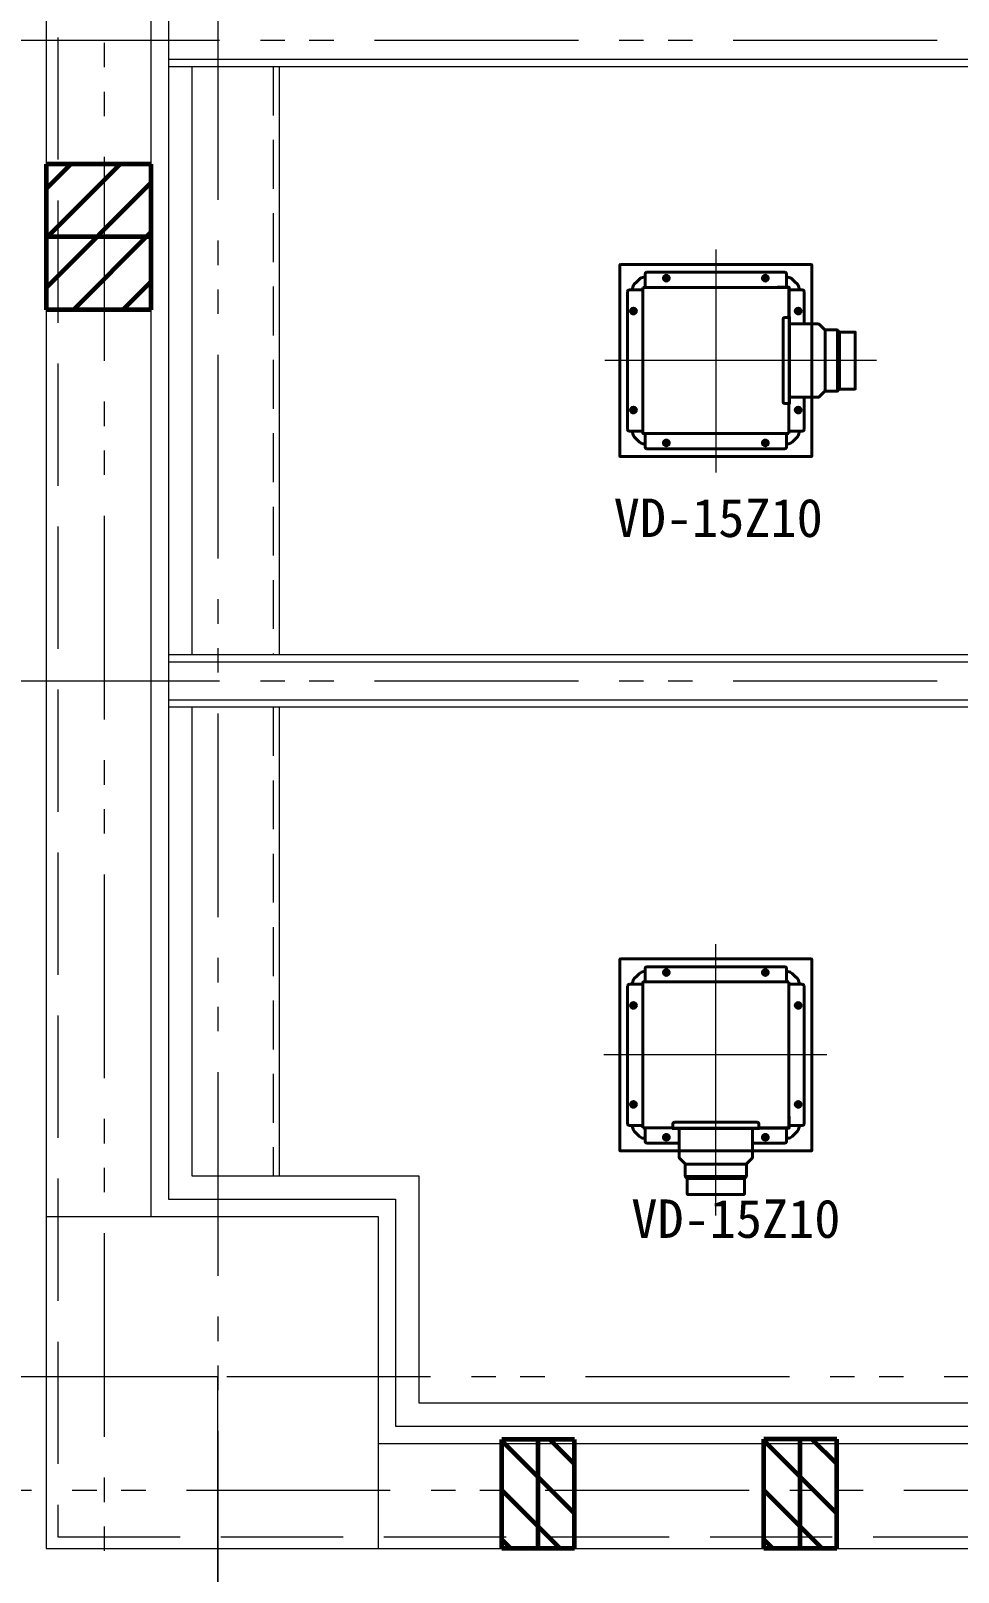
# Model space of a CAD drawing. Units: millimetres at full size. Extents: x -22551 to 92397, y -19340 to 14894.
# Drawn here: x -17960 to -16367, y -6117 to -3469 of the extents above; entities that cross this region are included whole.
import ezdxf
from ezdxf.enums import TextEntityAlignment as Align

# ---------------------------------------------------------------- set-up
doc = ezdxf.new("R2010")
doc.units = ezdxf.units.MM
doc.header["$LTSCALE"] = 70
for name, pattern in [('CHAIN1', [8, 5, -1, 1, -1]), ('CHAIN2', [12, 9, -1, 1, -1]), ('DASHED1', [1.8, 1.2, -0.6]), ('DASHED3', [4, 3, -1]), ('DOUBLE_CHAIN1', [8.8, 5, -1, 0.6, -0.6, 0.6, -1])]:
    doc.linetypes.add(name, pattern=pattern)
for name, color, linetype, lineweight in [('2-0_通芯', 7, 'Continuous', 15), ('3-F_スリーブ', 1, 'Continuous', 60), ('7-5_配管－給湯１１：ＨＴＬＰ', 7, 'Continuous', 15), ('9-0_無題1', 5, 'Continuous', 40)]:
    doc.layers.add(name, color=color, linetype=linetype, lineweight=lineweight)
doc.styles.add('ＭＳ ゴシック', font='')
doc.styles.get('ＭＳ ゴシック').set_extended_font_data('MS Gothic')

# ---------------------------------------------------------------- blocks, each defined once
blk = doc.blocks.new('グループ部品-60')
at = {"layer": '9-0_無題1', "color": 7, "linetype": 'CHAIN2', "lineweight": 15}
for p, q in [((-16783.39, -3844.85), (-16783.39, -4227.94)), ((-16507.57, -4035.7), (-16973.7, -4035.7))]:
    blk.add_line(p, q, dxfattribs=at)
at = {"layer": '9-0_無題1'}
for p, q in [((-16948.39, -3872.2), (-16948.39, -4199.2)), ((-16948.39, -3872.2), (-16948.39, -4199.2)), ((-16783.39, -3870.7), (-16946.89, -3870.7)), ((-16783.39, -3870.7), (-16946.89, -3870.7)), ((-16904.89, -3887.2), (-16904.89, -3910.2)), ((-16783.39, -3884.2), (-16901.89, -3884.2)), ((-16783.39, -3870.7), (-16619.89, -3870.7)), ((-16783.39, -3870.7), (-16619.89, -3870.7)), ((-16783.39, -3884.2), (-16664.89, -3884.2)), ((-16661.89, -3887.2), (-16661.89, -3910.2)), ((-16618.39, -3872.2), (-16618.39, -3972.7)), ((-16934.89, -3917.2), (-16934.89, -4035.7)), ((-16931.89, -3914.2), (-16908.89, -3914.2)), ((-16926.35, -3914.2), (-16926.35, -3911.85)), ((-16923.35, -3904.71), (-16918.82, -3900.27)), ((-16914.38, -3895.74), (-16918.82, -3900.27)), ((-16908.89, -3910.2), (-16908.89, -4160.2)), ((-16658.49, -3910.2), (-16908.89, -3910.2)), ((-16904.89, -3892.74), (-16907.24, -3892.74)), ((-16870.89, -3895.7), (-16870.89, -3892.7)), ((-16865.89, -3895.7), (-16865.89, -3892.7)), ((-16700.89, -3895.7), (-16700.89, -3892.7)), ((-16695.89, -3895.7), (-16695.89, -3892.7)), ((-16677.89, -3909.6), (-16658.49, -3909.6)), ((-16677.89, -3910.2), (-16677.89, -3909.6)), ((-16661.89, -3892.74), (-16659.54, -3892.74)), ((-16657.89, -3961.7), (-16657.89, -3910.8)), ((-16634.89, -3914.2), (-16657.89, -3914.2)), ((-16657.29, -4110.7), (-16657.29, -3910.8)), ((-16652.4, -3895.74), (-16647.96, -3900.27)), ((-16643.43, -3904.71), (-16647.96, -3900.27)), ((-16640.43, -3914.2), (-16640.43, -3911.85)), ((-16631.89, -3917.2), (-16631.89, -3972.7)), ((-16923.39, -3948.2), (-16926.39, -3948.2)), ((-16923.39, -3953.2), (-16926.39, -3953.2)), ((-16667.89, -4106.7), (-16667.89, -3964.7)), ((-16664.89, -3961.7), (-16657.29, -3961.7)), ((-16657.29, -3960.7), (-16656.79, -3960.7)), ((-16656.79, -4110.7), (-16656.79, -3960.7)), ((-16643.39, -3948.2), (-16640.39, -3948.2)), ((-16643.39, -3953.2), (-16640.39, -3953.2)), ((-16607.84, -3972.7), (-16654.79, -3972.7)), ((-16607.84, -3972.7), (-16618.39, -3972.7)), ((-16605.36, -3973.73), (-16596.77, -3982.32)), ((-16605.36, -3973.73), (-16596.77, -3982.32)), ((-16595.89, -4088.2), (-16595.89, -3983.2)), ((-16594.65, -3983.2), (-16575.22, -3983.2)), ((-16594.65, -3983.2), (-16575.22, -3983.2)), ((-16574.39, -3983.2), (-16574.39, -4088.2)), ((-16573.8, -3983.79), (-16571.33, -3986.26)), ((-16573.8, -3983.79), (-16571.33, -3986.26)), ((-16570.89, -4084.7), (-16570.89, -3986.7)), ((-16570.27, -3986.7), (-16544.39, -3986.7)), ((-16570.27, -3986.7), (-16544.39, -3986.7)), ((-16543.89, -4084.2), (-16543.89, -3987.2)), ((-16543.89, -4084.2), (-16543.89, -3987.2)), ((-16934.89, -4154.2), (-16934.89, -4035.7)), ((-16607.84, -4098.7), (-16654.79, -4098.7)), ((-16631.89, -4154.2), (-16631.89, -4098.7)), ((-16605.36, -4097.68), (-16596.77, -4089.08)), ((-16605.36, -4097.68), (-16596.77, -4089.08)), ((-16594.65, -4088.2), (-16575.22, -4088.2)), ((-16594.65, -4088.2), (-16575.22, -4088.2)), ((-16573.8, -4087.61), (-16571.33, -4085.14)), ((-16573.8, -4087.61), (-16571.33, -4085.14)), ((-16570.27, -4084.7), (-16544.39, -4084.7)), ((-16570.27, -4084.7), (-16544.39, -4084.7)), ((-16923.39, -4118.2), (-16926.39, -4118.2)), ((-16923.39, -4123.2), (-16926.39, -4123.2)), ((-16664.89, -4109.7), (-16657.29, -4109.7)), ((-16657.89, -4161.2), (-16657.89, -4109.7)), ((-16657.29, -4110.7), (-16656.79, -4110.7)), ((-16643.39, -4118.2), (-16640.39, -4118.2)), ((-16643.39, -4123.2), (-16640.39, -4123.2)), ((-16931.89, -4157.2), (-16908.89, -4157.2)), ((-16926.35, -4157.2), (-16926.35, -4159.55)), ((-16923.35, -4166.69), (-16918.82, -4171.13)), ((-16914.38, -4175.66), (-16918.82, -4171.13)), ((-16907.89, -4161.2), (-16657.89, -4161.2)), ((-16904.89, -4178.66), (-16907.24, -4178.66)), ((-16904.89, -4184.2), (-16904.89, -4161.2)), ((-16870.89, -4175.7), (-16870.89, -4178.7)), ((-16865.89, -4175.7), (-16865.89, -4178.7)), ((-16700.89, -4175.7), (-16700.89, -4178.7)), ((-16695.89, -4175.7), (-16695.89, -4178.7)), ((-16661.89, -4184.2), (-16661.89, -4161.2)), ((-16661.89, -4178.66), (-16659.54, -4178.66)), ((-16634.89, -4157.2), (-16657.89, -4157.2)), ((-16652.4, -4175.66), (-16647.96, -4171.13)), ((-16643.43, -4166.69), (-16647.96, -4171.13)), ((-16640.43, -4157.2), (-16640.43, -4159.55)), ((-16946.89, -4200.7), (-16783.39, -4200.7)), ((-16946.89, -4200.7), (-16783.39, -4200.7)), ((-16783.39, -4187.2), (-16901.89, -4187.2)), ((-16783.39, -4187.2), (-16664.89, -4187.2)), ((-16619.89, -4200.7), (-16783.39, -4200.7)), ((-16619.89, -4200.7), (-16783.39, -4200.7))]:
    blk.add_line(p, q, dxfattribs=at)
for points in [[(-16618.39, -3872.2), (-16618.39, -4098.7), (-16618.39, -4199.2)], [(-16607.84, -4098.7), (-16618.39, -4098.7), (-16618.39, -4199.2)]]:
    blk.add_lwpolyline(points, dxfattribs=at)
for centre in [(-16868.39, -3894.2), (-16698.39, -3894.2), (-16924.89, -3950.7), (-16641.89, -3950.7), (-16924.89, -4120.7), (-16641.89, -4120.7), (-16868.39, -4177.2), (-16698.39, -4177.2)]:
    blk.add_circle(centre, 5, dxfattribs=at)
for centre, radius, start, end in [((-16946.89, -3872.2), 1.5, 90, 180), ((-16946.89, -3872.2), 1.5, 90, 180), ((-16901.89, -3887.2), 3, 90, 180), ((-16868.39, -3892.7), 2.5, 0, 180.00007), ((-16698.39, -3892.7), 2.5, 359.99993, 180), ((-16664.89, -3887.2), 3, 0, 90), ((-16619.89, -3872.2), 1.5, 0, 90), ((-16619.89, -3872.2), 1.5, 0, 90), ((-16931.89, -3917.2), 3, 90, 180), ((-16916.35, -3911.85), 10, 134.44351, 180), ((-16907.24, -3902.74), 10, 90, 135.55649), ((-16868.39, -3895.7), 2.5, 180.00007, 0), ((-16698.39, -3895.7), 2.5, 180, 359.99993), ((-16659.54, -3902.74), 10, 44.44351, 90), ((-16658.89, -3911.2), 1, 0, 90), ((-16658.49, -3910.8), 1.2, 0, 90), ((-16658.49, -3910.8), 0.6, 0, 90), ((-16650.43, -3911.85), 10, 0, 45.55649), ((-16634.89, -3917.2), 3, 0, 90), ((-16926.39, -3950.7), 2.5, 89.99993, 270), ((-16923.39, -3950.7), 2.5, 270, 89.99993), ((-16664.89, -3964.7), 3, 90, 180), ((-16643.39, -3950.7), 2.5, 90.00007, 270), ((-16640.39, -3950.7), 2.5, 270, 90.00007), ((-16654.79, -3970.7), 2, 180, 270), ((-16607.84, -3976.2), 3.5, 45, 90), ((-16607.84, -3976.2), 3.5, 45, 90), ((-16594.65, -3980.2), 3, 225, 270), ((-16594.65, -3980.2), 3, 225, 270), ((-16575.22, -3985.2), 2, 45, 90), ((-16575.22, -3985.2), 2, 45, 90), ((-16570.27, -3985.2), 1.5, 225, 270), ((-16570.27, -3985.2), 1.5, 225, 270), ((-16544.39, -3987.2), 0.5, 0, 90), ((-16544.39, -3987.2), 0.5, 0, 90), ((-16654.79, -4100.7), 2, 90, 180), ((-16607.84, -4095.2), 3.5, 270, 315), ((-16607.84, -4095.2), 3.5, 270, 315), ((-16594.65, -4091.2), 3, 90, 135), ((-16594.65, -4091.2), 3, 90, 135), ((-16575.22, -4086.2), 2, 270, 315), ((-16575.22, -4086.2), 2, 270, 315), ((-16570.27, -4086.2), 1.5, 90, 135), ((-16570.27, -4086.2), 1.5, 90, 135), ((-16544.39, -4084.2), 0.5, 270, 0), ((-16544.39, -4084.2), 0.5, 270, 0), ((-16926.39, -4120.7), 2.5, 90, 270.00007), ((-16923.39, -4120.7), 2.5, 270.00007, 90), ((-16664.89, -4106.7), 3, 180, 270), ((-16643.39, -4120.7), 2.5, 90, 269.99993), ((-16640.39, -4120.7), 2.5, 269.99993, 90), ((-16931.89, -4154.2), 3, 180, 270), ((-16634.89, -4154.2), 3, 270, 0), ((-16916.35, -4159.55), 10, 180, 225.55649), ((-16907.24, -4168.66), 10, 224.44351, 270), ((-16907.89, -4160.2), 1, 180, 270), ((-16868.39, -4175.7), 2.5, 0, 179.99993), ((-16868.39, -4178.7), 2.5, 179.99993, 0), ((-16698.39, -4175.7), 2.5, 0.00007, 180), ((-16698.39, -4178.7), 2.5, 180, 0.00007), ((-16659.54, -4168.66), 10, 270, 315.55649), ((-16650.43, -4159.55), 10, 314.44351, 0), ((-16946.89, -4199.2), 1.5, 180, 270), ((-16946.89, -4199.2), 1.5, 180, 270), ((-16901.89, -4184.2), 3, 180, 270), ((-16664.89, -4184.2), 3, 270, 0), ((-16619.89, -4199.2), 1.5, 270, 0), ((-16619.89, -4199.2), 1.5, 270, 0)]:
    blk.add_arc(centre, radius, start, end, dxfattribs=at)
blk = doc.blocks.new('グループ部品-61')
at = {"layer": '9-0_無題1', "color": 7, "linetype": 'CHAIN2', "lineweight": 15}
for p, q in [((-16783.39, -5504.02), (-16783.39, -5037.89)), ((-16592.54, -5228.2), (-16975.63, -5228.2))]:
    blk.add_line(p, q, dxfattribs=at)
at = {"layer": '9-0_無題1'}
for p, q in [((-16948.39, -5064.7), (-16948.39, -5228.2)), ((-16948.39, -5064.7), (-16948.39, -5228.2)), ((-16619.89, -5063.2), (-16946.89, -5063.2)), ((-16619.89, -5063.2), (-16946.89, -5063.2)), ((-16904.89, -5079.7), (-16904.89, -5102.7)), ((-16901.89, -5076.7), (-16783.39, -5076.7)), ((-16664.89, -5076.7), (-16783.39, -5076.7)), ((-16661.89, -5079.7), (-16661.89, -5102.7)), ((-16618.39, -5228.2), (-16618.39, -5064.7)), ((-16618.39, -5228.2), (-16618.39, -5064.7)), ((-16931.89, -5106.7), (-16908.89, -5106.7)), ((-16926.35, -5106.7), (-16926.35, -5104.35)), ((-16923.35, -5097.21), (-16918.82, -5092.77)), ((-16914.38, -5088.24), (-16918.82, -5092.77)), ((-16908.89, -5103.7), (-16908.89, -5353.7)), ((-16657.89, -5102.7), (-16907.89, -5102.7)), ((-16904.89, -5085.24), (-16907.24, -5085.24)), ((-16870.89, -5088.2), (-16870.89, -5085.2)), ((-16865.89, -5088.2), (-16865.89, -5085.2)), ((-16700.89, -5088.2), (-16700.89, -5085.2)), ((-16695.89, -5088.2), (-16695.89, -5085.2)), ((-16661.89, -5085.24), (-16659.54, -5085.24)), ((-16657.89, -5353.1), (-16657.89, -5102.7)), ((-16634.89, -5106.7), (-16657.89, -5106.7)), ((-16652.4, -5088.24), (-16647.96, -5092.77)), ((-16643.43, -5097.21), (-16647.96, -5092.77)), ((-16640.43, -5106.7), (-16640.43, -5104.35)), ((-16934.89, -5228.2), (-16934.89, -5109.7)), ((-16631.89, -5228.2), (-16631.89, -5109.7)), ((-16923.39, -5140.7), (-16926.39, -5140.7)), ((-16923.39, -5145.7), (-16926.39, -5145.7)), ((-16643.39, -5140.7), (-16640.39, -5140.7)), ((-16643.39, -5145.7), (-16640.39, -5145.7)), ((-16948.39, -5391.7), (-16948.39, -5228.2)), ((-16948.39, -5391.7), (-16948.39, -5228.2)), ((-16934.89, -5228.2), (-16934.89, -5346.7)), ((-16631.89, -5228.2), (-16631.89, -5346.7)), ((-16618.39, -5228.2), (-16618.39, -5391.7)), ((-16618.39, -5228.2), (-16618.39, -5391.7)), ((-16923.39, -5310.7), (-16926.39, -5310.7)), ((-16923.39, -5315.7), (-16926.39, -5315.7)), ((-16643.39, -5310.7), (-16640.39, -5310.7)), ((-16643.39, -5315.7), (-16640.39, -5315.7)), ((-16857.39, -5346.7), (-16857.39, -5354.3)), ((-16854.39, -5343.7), (-16712.39, -5343.7)), ((-16709.39, -5346.7), (-16709.39, -5354.3)), ((-16657.89, -5333.7), (-16657.29, -5333.7)), ((-16657.29, -5333.7), (-16657.29, -5353.1)), ((-16931.89, -5349.7), (-16908.89, -5349.7)), ((-16926.35, -5349.7), (-16926.35, -5352.05)), ((-16923.35, -5359.19), (-16918.82, -5363.63)), ((-16914.38, -5368.16), (-16918.82, -5363.63)), ((-16908.89, -5353.7), (-16857.39, -5353.7)), ((-16904.89, -5371.16), (-16907.24, -5371.16)), ((-16904.89, -5376.7), (-16904.89, -5353.7)), ((-16870.89, -5368.2), (-16870.89, -5371.2)), ((-16865.89, -5368.2), (-16865.89, -5371.2)), ((-16858.39, -5354.3), (-16858.39, -5354.8)), ((-16858.39, -5354.3), (-16658.49, -5354.3)), ((-16858.39, -5354.8), (-16708.39, -5354.8)), ((-16846.39, -5403.75), (-16846.39, -5356.8)), ((-16720.39, -5403.75), (-16720.39, -5356.8)), ((-16709.39, -5353.7), (-16658.49, -5353.7)), ((-16708.39, -5354.3), (-16708.39, -5354.8)), ((-16700.89, -5368.2), (-16700.89, -5371.2)), ((-16695.89, -5368.2), (-16695.89, -5371.2)), ((-16661.89, -5376.7), (-16661.89, -5353.7)), ((-16661.89, -5371.16), (-16659.54, -5371.16)), ((-16634.89, -5349.7), (-16657.89, -5349.7)), ((-16652.4, -5368.16), (-16647.96, -5363.63)), ((-16643.43, -5359.19), (-16647.96, -5363.63)), ((-16640.43, -5349.7), (-16640.43, -5352.05)), ((-16901.89, -5379.7), (-16846.39, -5379.7)), ((-16664.89, -5379.7), (-16720.39, -5379.7)), ((-16720.39, -5403.75), (-16720.39, -5393.2)), ((-16619.89, -5393.2), (-16720.39, -5393.2)), ((-16845.36, -5406.23), (-16836.77, -5414.82)), ((-16845.36, -5406.23), (-16836.77, -5414.82)), ((-16835.89, -5415.7), (-16730.89, -5415.7)), ((-16835.89, -5416.94), (-16835.89, -5436.37)), ((-16835.89, -5416.94), (-16835.89, -5436.37)), ((-16730.89, -5416.94), (-16730.89, -5436.37)), ((-16730.89, -5416.94), (-16730.89, -5436.37)), ((-16721.41, -5406.23), (-16730.01, -5414.82)), ((-16721.41, -5406.23), (-16730.01, -5414.82)), ((-16730.89, -5437.2), (-16835.89, -5437.2)), ((-16835.3, -5437.79), (-16832.83, -5440.26)), ((-16835.3, -5437.79), (-16832.83, -5440.26)), ((-16832.39, -5440.7), (-16734.39, -5440.7)), ((-16832.39, -5441.32), (-16832.39, -5467.2)), ((-16832.39, -5441.32), (-16832.39, -5467.2)), ((-16734.39, -5441.32), (-16734.39, -5467.2)), ((-16734.39, -5441.32), (-16734.39, -5467.2)), ((-16731.48, -5437.79), (-16733.95, -5440.26)), ((-16731.48, -5437.79), (-16733.95, -5440.26)), ((-16831.89, -5467.7), (-16734.89, -5467.7)), ((-16831.89, -5467.7), (-16734.89, -5467.7))]:
    blk.add_line(p, q, dxfattribs=at)
for points in [[(-16619.89, -5393.2), (-16846.39, -5393.2), (-16946.89, -5393.2)], [(-16846.39, -5403.75), (-16846.39, -5393.2), (-16946.89, -5393.2)]]:
    blk.add_lwpolyline(points, dxfattribs=at)
for centre in [(-16868.39, -5086.7), (-16698.39, -5086.7), (-16924.89, -5143.2), (-16641.89, -5143.2), (-16924.89, -5313.2), (-16641.89, -5313.2), (-16868.39, -5369.7), (-16698.39, -5369.7)]:
    blk.add_circle(centre, 5, dxfattribs=at)
for centre, radius, start, end in [((-16946.89, -5064.7), 1.5, 90, 180), ((-16946.89, -5064.7), 1.5, 90, 180), ((-16901.89, -5079.7), 3, 90, 180), ((-16664.89, -5079.7), 3, 0, 90), ((-16619.89, -5064.7), 1.5, 0, 90), ((-16619.89, -5064.7), 1.5, 0, 90), ((-16931.89, -5109.7), 3, 90, 180), ((-16916.35, -5104.35), 10, 134.44351, 180), ((-16907.24, -5095.24), 10, 90, 135.55649), ((-16907.89, -5103.7), 1, 90, 180), ((-16868.39, -5085.2), 2.5, 0, 180.00007), ((-16868.39, -5088.2), 2.5, 180.00007, 0), ((-16698.39, -5085.2), 2.5, 359.99993, 180), ((-16698.39, -5088.2), 2.5, 180, 359.99993), ((-16659.54, -5095.24), 10, 44.44351, 90), ((-16650.43, -5104.35), 10, 0, 45.55649), ((-16634.89, -5109.7), 3, 0, 90), ((-16926.39, -5143.2), 2.5, 89.99993, 270), ((-16923.39, -5143.2), 2.5, 270, 89.99993), ((-16643.39, -5143.2), 2.5, 90.00007, 270), ((-16640.39, -5143.2), 2.5, 270, 90.00007), ((-16926.39, -5313.2), 2.5, 90, 270.00007), ((-16923.39, -5313.2), 2.5, 270.00007, 90), ((-16643.39, -5313.2), 2.5, 90, 269.99993), ((-16640.39, -5313.2), 2.5, 269.99993, 90), ((-16931.89, -5346.7), 3, 180, 270), ((-16854.39, -5346.7), 3, 90, 180), ((-16712.39, -5346.7), 3, 0, 90), ((-16634.89, -5346.7), 3, 270, 0), ((-16916.35, -5352.05), 10, 180, 225.55649), ((-16907.24, -5361.16), 10, 224.44351, 270), ((-16868.39, -5368.2), 2.5, 0, 179.99993), ((-16868.39, -5371.2), 2.5, 179.99993, 0), ((-16848.39, -5356.8), 2, 0, 90), ((-16718.39, -5356.8), 2, 90, 180), ((-16698.39, -5368.2), 2.5, 0.00007, 180), ((-16698.39, -5371.2), 2.5, 180, 0.00007), ((-16659.54, -5361.16), 10, 270, 315.55649), ((-16658.89, -5352.7), 1, 270, 0), ((-16658.49, -5353.1), 0.6, 270, 0), ((-16658.49, -5353.1), 1.2, 270, 0), ((-16650.43, -5352.05), 10, 314.44351, 0), ((-16946.89, -5391.7), 1.5, 180, 270), ((-16946.89, -5391.7), 1.5, 180, 270), ((-16901.89, -5376.7), 3, 180, 270), ((-16664.89, -5376.7), 3, 270, 0), ((-16619.89, -5391.7), 1.5, 270, 0), ((-16619.89, -5391.7), 1.5, 270, 0), ((-16842.89, -5403.75), 3.5, 180, 225), ((-16842.89, -5403.75), 3.5, 180, 225), ((-16838.89, -5416.94), 3, 0, 45), ((-16838.89, -5416.94), 3, 0, 45), ((-16727.89, -5416.94), 3, 135, 180), ((-16727.89, -5416.94), 3, 135, 180), ((-16723.89, -5403.75), 3.5, 315, 0), ((-16723.89, -5403.75), 3.5, 315, 0), ((-16833.89, -5436.37), 2, 180, 225), ((-16833.89, -5436.37), 2, 180, 225), ((-16833.89, -5441.32), 1.5, 0, 45), ((-16833.89, -5441.32), 1.5, 0, 45), ((-16732.89, -5441.32), 1.5, 135, 180), ((-16732.89, -5441.32), 1.5, 135, 180), ((-16732.89, -5436.37), 2, 315, 0), ((-16732.89, -5436.37), 2, 315, 0), ((-16831.89, -5467.2), 0.5, 180, 270), ((-16831.89, -5467.2), 0.5, 180, 270), ((-16734.89, -5467.2), 0.5, 270, 0), ((-16734.89, -5467.2), 0.5, 270, 0)]:
    blk.add_arc(centre, radius, start, end, dxfattribs=at)
blk = doc.blocks.new('グループ部品-125')
at = {"layer": '2-0_通芯', "linetype": 'DOUBLE_CHAIN1'}
for p, q in [((-17638.39, 11374.3), (-17638.39, -7111.67)), ((-17833.39, 8017.87), (-17833.39, -7111.67)), ((-19833.39, -3485.7), (-14195.09, -3485.7)), ((-19833.39, -4585.7), (-14195.09, -4585.7)), ((-22551.09, -5780.7), (23861.61, -5780.7)), ((-21388.39, -5975.7), (23861.61, -5975.7))]:
    blk.add_line(p, q, dxfattribs=at)
at = {"layer": '2-0_通芯'}
for p, q in [((-17933.39, -400.7), (-17933.39, -6075.7)), ((-17753.39, -1505.7), (-17753.39, -5505.7)), ((-17723.39, -3518.2), (-14670.89, -3518.2)), ((-17723.39, -3530.7), (-15870.89, -3530.7)), ((-17683.39, -3530.7), (-17683.39, -4540.7)), ((-17533.39, -3530.7), (-17533.39, -4540.7)), ((-17723.39, -4540.7), (-15883.39, -4540.7)), ((-17723.39, -4553.2), (-15870.89, -4553.2)), ((-17723.39, -4618.2), (-15870.89, -4618.2)), ((-17723.39, -4630.7), (-15883.39, -4630.7)), ((-17683.39, -4630.7), (-17683.39, -5435.7)), ((-17533.39, -4630.7), (-17533.39, -5435.7)), ((-17933.39, -5505.7), (-17363.39, -5505.7)), ((-17363.39, -5505.7), (-17363.39, -6075.7)), ((-17293.39, -5825.7), (-14378.39, -5825.7)), ((-17363.39, -5895.7), (-14393.39, -5895.7))]:
    blk.add_line(p, q, dxfattribs=at)
at = {"layer": '2-0_通芯', "linetype": 'DASHED3'}
for p, q in [((-17913.39, -400.7), (-17913.39, -6055.7)), ((-17913.39, -6055.7), (-14353.39, -6055.7))]:
    blk.add_line(p, q, dxfattribs=at)
at = {"layer": '2-0_通芯', "linetype": 'DASHED1'}
for p, q in [((-17543.39, -3530.7), (-17543.39, -4540.7)), ((-17543.39, -4630.7), (-17543.39, -5435.7))]:
    blk.add_line(p, q, dxfattribs=at)
at = {"layer": '2-0_通芯'}
for points in [[(-17723.39, -1535.7), (-17723.39, -5475.7), (-17333.39, -5475.7), (-17333.39, -5865.7), (-11943.39, -5865.7)], [(-17683.39, -5435.7), (-17293.39, -5435.7), (-17293.39, -5825.7)], [(-17933.39, -6075.7), (-14353.39, -6075.7), (-14353.39, -6000.7)]]:
    blk.add_lwpolyline(points, dxfattribs=at)

msp = doc.modelspace()

# ---------------------------------------------------------------- linework, layer by layer
at = {"layer": '3-F_スリーブ'}
for p, q in [((-17753.39, -3698.46), (-17933.39, -3698.46)), ((-17933.39, -3698.46), (-17933.39, -3948.46)), ((-17890.96, -3698.46), (-17933.39, -3740.89)), ((-17806.11, -3698.46), (-17933.39, -3825.74)), ((-17753.39, -3698.46), (-17753.39, -3948.46)), ((-17753.39, -3730.6), (-17933.39, -3910.6)), ((-17886.4, -3948.46), (-17753.39, -3815.45)), ((-17801.55, -3948.46), (-17753.39, -3900.3)), ((-17753.39, -3948.46), (-17933.39, -3948.46)), ((-17150.89, -6075.68), (-17150.89, -5888.44)), ((-17025.89, -5888.44), (-17150.89, -5888.44)), ((-17025.89, -6015.72), (-17150.89, -5890.72)), ((-17025.89, -5930.87), (-17068.32, -5888.44)), ((-17025.89, -6075.68), (-17025.89, -5888.44)), ((-16700.89, -6075.7), (-16700.89, -5888.31)), ((-16575.89, -5888.31), (-16700.89, -5888.31)), ((-16575.89, -6015.59), (-16700.89, -5890.59)), ((-16575.89, -5930.73), (-16618.32, -5888.31)), ((-16575.89, -6075.7), (-16575.89, -5888.31)), ((-17150.89, -5975.57), (-17050.78, -6075.68)), ((-16700.89, -5975.44), (-16600.63, -6075.7)), ((-17150.89, -6060.43), (-17135.64, -6075.68)), ((-16700.89, -6060.29), (-16685.48, -6075.7)), ((-17025.89, -6075.68), (-17150.89, -6075.68)), ((-16575.89, -6075.7), (-16700.89, -6075.7))]:
    msp.add_line(p, q, dxfattribs=at)
at = {"layer": '3-F_スリーブ', "linetype": 'CHAIN1'}
for p, q in [((-17753.39, -3823.46), (-17933.39, -3823.46)), ((-17088.39, -6075.68), (-17088.39, -5888.44)), ((-16638.39, -6075.7), (-16638.39, -5888.31))]:
    msp.add_line(p, q, dxfattribs=at)
at = {"layer": '7-5_配管－給湯１１：ＨＴＬＰ'}
for p in [(-18807.69, -5780.7), (-17638.39, -6424.14)]:
    msp.add_line(p, (-17638.39, -5780.7), dxfattribs=at)

# ---------------------------------------------------------------- block references
at = {"layer": '2-0_通芯'}
msp.add_blockref('グループ部品-125', (0, 0), dxfattribs=at)
at = {"layer": '9-0_無題1'}
for name in ['グループ部品-60', 'グループ部品-61']:
    msp.add_blockref(name, (0, 0), dxfattribs=at)

# ---------------------------------------------------------------- texts
at = {"layer": '9-0_無題1', "color": 7, "style": 'ＭＳ ゴシック'}
for p in [(-16958.79, -4358.55), (-16928.52, -5562.22)]:
    msp.add_text('VD-15Z10', height=65.98, dxfattribs=at).set_placement(p, align=Align.BOTTOM_LEFT)

doc.saveas('drawing.dxf')
